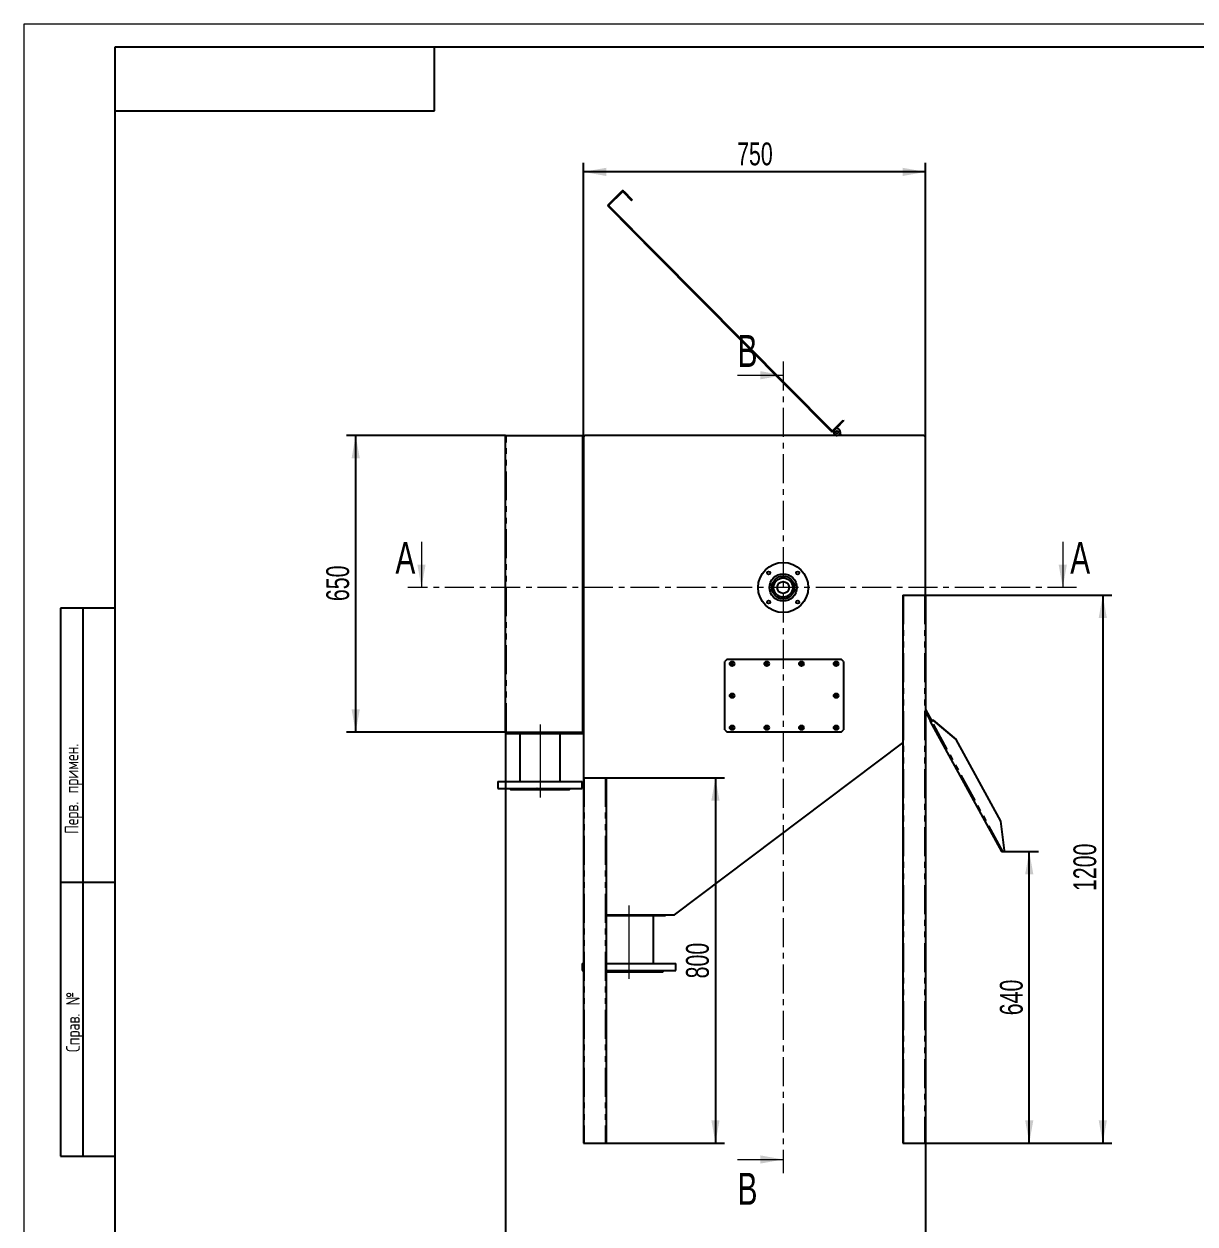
# Model space of a CAD drawing. Header units: millimetres. Extents: x 0 to 594, y 0 to 420.
# Drawn here: x 0 to 256.7, y 157.1 to 420 of the extents above; entities that cross this region are included whole.
import ezdxf

# ---------------------------------------------------------------- set-up
doc = ezdxf.new("R2010")
doc.units = ezdxf.units.MM
for name, pattern in [('CENTER', [10.16, 6.35, -1.27, 1.27, -1.27]), ('CENTERX2', [20.32, 12.7, -2.54, 2.54, -2.54]), ('PHANTOM', [12.7, 6.35, -1.27, 1.27, -1.27, 1.27, -1.27])]:
    doc.linetypes.add(name, pattern=pattern)
doc.styles.add('SLDTEXTSTYLE0', font='TXT', dxfattribs={"width": 0.7, "bigfont": 'bigfont'})
doc.styles.add('SLDTEXTSTYLE2', font='TXT', dxfattribs={"width": 0.7})
doc.dimstyles.new('SLDDIMSTYLE0', dxfattribs={"dimtxt": 5, "dimasz": 5, "dimexe": 0, "dimexo": 0.0625, "dimgap": 1.25, "dimtad": 2, "dimlfac": 10, "dimrnd": 1e-09, "dimzin": 12, "dimdsep": 46, "dimtxsty": 'SLDTEXTSTYLE2', "dimsah": 1, "dimcen": 0.09, "dimadec": 0, "dimazin": 3, "dimtfac": 1, "dimtofl": 0, "dimtmove": 0, "dimatfit": 3, "dimfxl": 0, "dimfrac": 2, "dimtolj": 1, "dimtzin": 12, "dimarcsym": 0})

# ---------------------------------------------------------------- blocks, each defined once
blk = doc.blocks.new('_D')
at = {"color": 7, "linetype": 'Continuous', "lineweight": 25}
for p, q in [((122.82, 254.85), (153.57, 254.85)), ((151.57, 254.85), (151.57, 174.85)), ((122.82, 174.85), (153.57, 174.85))]:
    blk.add_line(p, q, dxfattribs=at)
for points in [[(151.57, 254.85), (150.67, 249.85), (152.47, 249.85)], [(151.57, 174.85), (152.47, 179.85), (150.67, 179.85)]]:
    blk.add_solid(points, dxfattribs=at)
at = {"color": 7, "linetype": 'Continuous', "lineweight": 25, "insert": (145.12, 210.91), "char_height": 5, "attachment_point": 1, "rotation": 90, "style": 'SLDTEXTSTYLE2'}
blk.add_mtext('800', dxfattribs=at)
blk = doc.blocks.new('_D_1')
at = {"color": 7, "linetype": 'Continuous', "lineweight": 25}
for p, q in [((197.62, 294.85), (238.48, 294.85)), ((236.48, 294.85), (236.48, 174.85)), ((197.62, 174.85), (238.48, 174.85))]:
    blk.add_line(p, q, dxfattribs=at)
for points in [[(236.48, 294.85), (235.58, 289.85), (237.38, 289.85)], [(236.48, 174.85), (237.38, 179.85), (235.58, 179.85)]]:
    blk.add_solid(points, dxfattribs=at)
at = {"color": 7, "linetype": 'Continuous', "lineweight": 25, "insert": (230.04, 230.04), "char_height": 5, "attachment_point": 1, "rotation": 90, "style": 'SLDTEXTSTYLE2'}
blk.add_mtext('1200', dxfattribs=at)
blk = doc.blocks.new('_D_2')
at = {"color": 7, "linetype": 'Continuous', "lineweight": 25}
for p, q in [((122.62, 329.45), (122.62, 389.6)), ((197.62, 329.45), (197.62, 389.6)), ((197.62, 387.6), (122.62, 387.6))]:
    blk.add_line(p, q, dxfattribs=at)
for points in [[(122.62, 387.6), (127.62, 386.7), (127.62, 388.5)], [(197.62, 387.6), (192.62, 388.5), (192.62, 386.7)]]:
    blk.add_solid(points, dxfattribs=at)
at = {"color": 7, "linetype": 'Continuous', "lineweight": 25, "insert": (156.32, 394.04), "char_height": 5, "attachment_point": 1, "style": 'SLDTEXTSTYLE2'}
blk.add_mtext('750', dxfattribs=at)
blk = doc.blocks.new('_D_3')
at = {"color": 7, "linetype": 'Continuous', "lineweight": 25}
for p, q in [((197.62, 266.29), (197.62, 146.09)), ((105.52, 264.85), (105.52, 146.09)), ((197.62, 148.09), (105.52, 148.09))]:
    blk.add_line(p, q, dxfattribs=at)
for points in [[(105.52, 148.09), (110.52, 147.19), (110.52, 148.99)], [(197.62, 148.09), (192.62, 148.99), (192.62, 147.19)]]:
    blk.add_solid(points, dxfattribs=at)
at = {"color": 7, "linetype": 'Continuous', "lineweight": 25, "insert": (144.57, 154.54), "char_height": 5, "attachment_point": 1, "style": 'SLDTEXTSTYLE2'}
blk.add_mtext('920,94', dxfattribs=at)
blk = doc.blocks.new('_D_4')
at = {"color": 7, "linetype": 'Continuous', "lineweight": 25}
for p, q in [((214.32, 238.69), (222.36, 238.69)), ((220.36, 174.85), (220.36, 238.69)), ((197.62, 174.85), (222.36, 174.85))]:
    blk.add_line(p, q, dxfattribs=at)
for points in [[(220.36, 238.69), (219.46, 233.69), (221.26, 233.69)], [(220.36, 174.85), (221.26, 179.85), (219.46, 179.85)]]:
    blk.add_solid(points, dxfattribs=at)
at = {"color": 7, "linetype": 'Continuous', "lineweight": 25, "insert": (213.92, 202.83), "char_height": 5, "attachment_point": 1, "rotation": 90, "style": 'SLDTEXTSTYLE2'}
blk.add_mtext('640', dxfattribs=at)
blk = doc.blocks.new('_D_5')
at = {"color": 7, "linetype": 'Continuous', "lineweight": 25}
for p, q in [((105.52, 329.85), (70.71, 329.85)), ((72.71, 264.85), (72.71, 329.85)), ((105.52, 264.85), (70.71, 264.85))]:
    blk.add_line(p, q, dxfattribs=at)
for points in [[(72.71, 329.85), (71.81, 324.85), (73.61, 324.85)], [(72.71, 264.85), (73.61, 269.85), (71.81, 269.85)]]:
    blk.add_solid(points, dxfattribs=at)
at = {"color": 7, "linetype": 'Continuous', "lineweight": 25, "insert": (66.26, 293.56), "char_height": 5, "attachment_point": 1, "rotation": 90, "style": 'SLDTEXTSTYLE2'}
blk.add_mtext('650', dxfattribs=at)

msp = doc.modelspace()

# ---------------------------------------------------------------- linework, layer by layer
at = {"color": 7, "linetype": 'Continuous', "lineweight": 18}
for p, q in [((594, 420), (0, 420)), ((0, 420), (0, 0)), ((156.4166, 343.0479), (166.4166, 343.0479)), ((87.1319, 306.5478), (87.1319, 296.5478)), ((227.7069, 306.5478), (227.7069, 296.5478)), ((156.4166, 171.241), (166.4166, 171.241))]:
    msp.add_line(p, q, dxfattribs=at)
at = {"color": 7, "linetype": 'Continuous', "lineweight": 25}
for p, q in [((20, 292), (20, 415)), ((20, 415), (589, 415)), ((90, 401), (90, 415)), ((20, 401), (90, 401)), ((128.0969, 380.4326), (131.0628, 383.3761)), ((128.2378, 380.2907), (131.2037, 383.2342)), ((131.2037, 383.2342), (131.0628, 383.3761)), ((131.3168, 383.2337), (131.4588, 383.3746)), ((131.3168, 383.2337), (133.1896, 381.3467)), ((131.4588, 383.3746), (133.3316, 381.4876)), ((133.1896, 381.3467), (133.3316, 381.4876)), ((128.2373, 380.1776), (128.0954, 380.0367)), ((138.5188, 369.5337), (128.0954, 380.0367)), ((128.2378, 380.2907), (128.0969, 380.4326)), ((138.6607, 369.6746), (128.2373, 380.1776)), ((138.6607, 369.6746), (138.5188, 369.5337)), ((176.9446, 330.8148), (138.5188, 369.5337)), ((177.0866, 330.9557), (138.6607, 369.6746)), ((177.2987, 330.9549), (178.115, 331.7649)), ((177.4396, 330.8129), (178.2558, 331.623)), ((177.9146, 331.2843), (177.5324, 330.905)), ((178.115, 331.7649), (179.5345, 333.1738)), ((178.2558, 331.623), (178.115, 331.7649)), ((179.6754, 333.0318), (178.2558, 331.623)), ((179.5345, 333.1738), (179.6754, 333.0318)), ((105.523, 264.8478), (105.523, 329.8478)), ((105.523, 329.8478), (105.7359, 329.8478)), ((105.7359, 329.8478), (122.523, 329.8478)), ((122.523, 264.8478), (122.523, 329.8478)), ((122.523, 329.8478), (122.6166, 329.8478)), ((122.6166, 329.8478), (122.8166, 329.8478)), ((122.6166, 329.8478), (122.6166, 329.4478)), ((122.6166, 329.4478), (122.6166, 254.8478)), ((122.8166, 329.8478), (122.8166, 329.7942)), ((197.2166, 329.8478), (123.0166, 329.8478)), ((177.7166, 329.8478), (177.7166, 329.9978)), ((177.7666, 329.9978), (177.7166, 329.9978)), ((179.2166, 329.9978), (178.6666, 329.9978)), ((179.2166, 329.8478), (179.2166, 329.9978)), ((197.6166, 294.8478), (197.6166, 329.4478)), ((192.6166, 294.8478), (192.6166, 174.8478)), ((192.6166, 294.8478), (192.8166, 294.8478)), ((192.8166, 294.8478), (197.4166, 294.8478)), ((197.4166, 294.8478), (197.6166, 294.8478)), ((197.6166, 294.8478), (197.6166, 174.8478)), ((20, 292), (8, 292)), ((8, 292), (8, 172)), ((13, 172), (13, 292)), ((20, 5), (20, 292)), ((154.1166, 280.8478), (153.6166, 280.3478)), ((153.6166, 265.3478), (153.6166, 280.3478)), ((154.1166, 280.8478), (179.1166, 280.8478)), ((179.6166, 280.3478), (179.1166, 280.8478)), ((179.6166, 280.3478), (179.6166, 265.3478)), ((197.6166, 269.8152), (198.9223, 267.4225)), ((197.6166, 269.6064), (198.8345, 267.3746)), ((197.625, 269.2778), (197.6166, 269.2908)), ((197.625, 269.2778), (198.7362, 267.2416)), ((197.7567, 269.3497), (198.8679, 267.3135)), ((198.8679, 267.3135), (198.7362, 267.2416)), ((198.7489, 267.2184), (198.7362, 267.2416)), ((214.3171, 238.6897), (198.7489, 267.2184)), ((198.9223, 267.4225), (198.8345, 267.3746)), ((198.8806, 267.2902), (198.8679, 267.3135)), ((199.3314, 267.4749), (199.038, 267.3148)), ((199.3572, 267.4276), (199.0638, 267.2675)), ((199.3572, 267.4276), (199.3314, 267.4749)), ((199.3314, 267.4749), (204.3142, 263.2827)), ((204.34, 263.2355), (199.3572, 267.4276)), ((105.523, 264.8478), (105.7359, 264.8478)), ((105.6166, 264.8478), (105.6166, 264.5478)), ((105.6166, 264.5478), (122.6166, 264.5478)), ((105.7359, 264.8478), (122.523, 264.8478)), ((108.6666, 264.5478), (108.6666, 254.0478)), ((117.5666, 254.0478), (117.5666, 264.5478)), ((122.523, 264.8478), (122.5698, 264.8478)), ((122.5698, 264.8478), (122.6166, 264.8478)), ((153.6166, 265.3478), (154.1166, 264.8478)), ((179.1166, 264.8478), (154.1166, 264.8478)), ((179.1166, 264.8478), (179.6166, 265.3478)), ((204.3142, 263.2827), (204.34, 263.2355)), ((214.096, 245.3577), (204.34, 263.2355)), ((142.6166, 224.8478), (192.6166, 262.5255)), ((103.8666, 254.0478), (103.8666, 252.5478)), ((103.8666, 254.0478), (106.271, 254.0478)), ((103.8666, 252.5478), (106.271, 252.5478)), ((106.271, 254.0478), (122.3666, 254.0478)), ((106.271, 252.5478), (122.3666, 252.5478)), ((106.417, 252.5478), (106.4453, 252.5197)), ((106.445, 252.5194), (106.7166, 252.2478)), ((119.5166, 252.2478), (119.7882, 252.5194)), ((122.3666, 252.5478), (122.3666, 254.0478)), ((122.6166, 254.8478), (122.6166, 174.8478)), ((122.6166, 254.8478), (122.8166, 254.8478)), ((122.8166, 254.8478), (127.4166, 254.8478)), ((127.4166, 254.8478), (127.6166, 254.8478)), ((127.6166, 254.8478), (127.6166, 174.8478)), ((119.5166, 252.2478), (106.7166, 252.2478)), ((214.9254, 238.899), (214.096, 245.3577)), ((214.3377, 238.6519), (214.3171, 238.6897)), ((214.3597, 238.6639), (214.3377, 238.6519)), ((214.3429, 238.6425), (214.3377, 238.6519)), ((214.3782, 238.6617), (214.3429, 238.6425)), ((214.632, 238.7389), (214.9254, 238.899)), ((8, 232), (20, 232)), ((127.6166, 224.8478), (142.6166, 224.8478)), ((140.6166, 224.6478), (127.6166, 224.6478)), ((138.0166, 214.1478), (138.0166, 224.6478)), ((140.6166, 224.6478), (140.6166, 224.8478)), ((122.3666, 214.1478), (122.3666, 212.6478)), ((122.3666, 214.1478), (122.6166, 214.1478)), ((127.6166, 214.1478), (142.8666, 214.1478)), ((142.8666, 212.6478), (142.8666, 214.1478)), ((122.3666, 212.6478), (122.6166, 212.6478)), ((127.6166, 212.6478), (142.8666, 212.6478)), ((127.6166, 212.3478), (140.0166, 212.3478)), ((140.0166, 212.3478), (140.3166, 212.6478)), ((122.6166, 174.8478), (122.8166, 174.8478)), ((122.8166, 174.8478), (127.4166, 174.8478)), ((127.4166, 174.8478), (127.6166, 174.8478)), ((192.6166, 174.8478), (192.8166, 174.8478)), ((192.8166, 174.8478), (197.4166, 174.8478)), ((197.4166, 174.8478), (197.6166, 174.8478)), ((8, 172), (20, 172))]:
    msp.add_line(p, q, dxfattribs=at)
at = {"color": 7, "linetype": 'CENTER', "lineweight": 18}
for p, q in [((166.4166, 346.0479), (166.4166, 168.241)), ((230.7069, 296.5478), (84.1319, 296.5478))]:
    msp.add_line(p, q, dxfattribs=at)
at = {"color": 8, "linetype": 'PHANTOM', "lineweight": 18}
for p, q in [((105.7359, 264.8478), (105.7359, 329.8478)), ((177.0866, 330.9557), (176.9446, 330.8148)), ((177.2987, 330.9549), (177.4396, 330.8129)), ((192.8166, 294.8478), (192.8166, 174.8478)), ((197.4166, 294.8478), (197.4166, 174.8478)), ((197.625, 269.2778), (197.7567, 269.3497)), ((198.8806, 267.2902), (198.7489, 267.2184)), ((199.038, 267.3148), (199.0638, 267.2675)), ((214.632, 238.7389), (199.0638, 267.2675)), ((122.8166, 254.8478), (122.8166, 174.8478)), ((127.4166, 254.8478), (127.4166, 174.8478))]:
    msp.add_line(p, q, dxfattribs=at)
at = {"color": 7, "linetype": 'CENTERX2', "lineweight": 18, "ltscale": 2}
for p, q in [((113.1166, 266.5478), (113.1166, 250.5478)), ((132.6166, 226.8478), (132.6166, 210.8478))]:
    msp.add_line(p, q, dxfattribs=at)
at = {"color": 7, "linetype": 'Continuous', "lineweight": 25, "flags": 128}
for points in [[(197.6166, 269.558), (197.6316, 269.5662), (197.637, 269.5691)], [(198.7489, 267.2184), (198.764, 267.2027), (198.7887, 267.1931), (198.8219, 267.1901), (198.8625, 267.1936), (198.9088, 267.2036), (198.9591, 267.2197), (199.0115, 267.2413), (199.0638, 267.2675)], [(198.8806, 267.2902), (198.8881, 267.2824), (198.9005, 267.2776), (198.9171, 267.2761), (198.9374, 267.2778), (198.9605, 267.2828), (198.9857, 267.2909), (199.0118, 267.3017), (199.038, 267.3148)], [(214.632, 238.7389), (214.5796, 238.7127), (214.5273, 238.6911), (214.477, 238.675), (214.4307, 238.665), (214.3901, 238.6614), (214.3569, 238.6645), (214.3322, 238.6741), (214.3171, 238.6897)]]:
    msp.add_lwpolyline(points, dxfattribs=at)
at = {"color": 7, "linetype": 'Continuous', "lineweight": 25}
for centre, radius in [((178.2166, 330.5978), 0.3), ((166.4166, 296.5478), 5.5), ((163.2346, 299.7298), 0.335), ((169.5986, 299.7298), 0.335), ((166.4166, 296.5478), 3), ((166.4166, 296.5478), 2.5), ((166.4166, 296.5478), 2.1), ((166.4166, 296.5478), 1.3), ((163.2346, 293.3658), 0.335), ((169.5986, 293.3658), 0.335), ((155.2166, 279.8478), 0.5), ((155.2166, 279.8478), 0.275), ((155.2166, 279.8478), 0.21), ((162.8166, 279.8478), 0.5), ((162.8166, 279.8478), 0.275), ((162.8166, 279.8478), 0.21), ((170.4166, 279.8478), 0.5), ((170.4166, 279.8478), 0.275), ((170.4166, 279.8478), 0.21), ((178.0166, 279.8478), 0.5), ((178.0166, 279.8478), 0.275), ((178.0166, 279.8478), 0.21), ((155.2166, 272.8478), 0.5), ((155.2166, 272.8478), 0.275), ((155.2166, 272.8478), 0.21), ((178.0166, 272.8478), 0.5), ((178.0166, 272.8478), 0.275), ((178.0166, 272.8478), 0.21), ((155.2166, 265.8478), 0.5), ((155.2166, 265.8478), 0.275), ((155.2166, 265.8478), 0.21), ((162.8166, 265.8478), 0.5), ((162.8166, 265.8478), 0.275), ((162.8166, 265.8478), 0.21), ((170.4166, 265.8478), 0.5), ((170.4166, 265.8478), 0.275), ((170.4166, 265.8478), 0.21), ((178.0166, 265.8478), 0.5), ((178.0166, 265.8478), 0.275), ((178.0166, 265.8478), 0.21)]:
    msp.add_circle(centre, radius, dxfattribs=at)
for centre, radius, start, end in [((178.2166, 330.5978), 0.75, 155.821767, 113.742827), ((123.0166, 329.4478), 0.4, 90, 180), ((177.193, 331.0613), 0.35, 224.782297, 314.782297), ((177.193, 331.0613), 0.15, 224.782297, 314.782297), ((197.2166, 329.4478), 0.4, 0, 90), ((197.5373, 269.2299), 0.25, 28.621498, 71.498251)]:
    msp.add_arc(centre, radius, start, end, dxfattribs=at)
for points, knots in [([(131.4588, 383.3746), (131.43, 383.3977), (131.3723, 383.4439), (131.2611, 383.4639), (131.1498, 383.4447), (131.0918, 383.399), (131.0628, 383.3761)], [0, 0, 0, 0, 0.24999331, 0.49999928, 0.75000462, 1, 1, 1, 1]), ([(131.3168, 383.2337), (131.3086, 383.2403), (131.2921, 383.2535), (131.2604, 383.2593), (131.2286, 383.2538), (131.212, 383.2407), (131.2037, 383.2342)], [0, 0, 0, 0, 0.2499953, 0.50000026, 0.74999645, 1, 1, 1, 1]), ([(128.0969, 380.4326), (128.0738, 380.4038), (128.0276, 380.3461), (128.0076, 380.235), (128.0268, 380.1237), (128.0725, 380.0657), (128.0954, 380.0367)], [0, 0, 0, 0, 0.25000773, 0.49999238, 0.74998596, 1, 1, 1, 1]), ([(128.2378, 380.2907), (128.2312, 380.2825), (128.218, 380.266), (128.2122, 380.2342), (128.2177, 380.2024), (128.2308, 380.1858), (128.2373, 380.1776)], [0, 0, 0, 0, 0.25001779, 0.50000392, 0.7499947, 1, 1, 1, 1]), ([(113.1863, 252.5478), (113.1275, 252.5202), (113.0201, 252.4697), (112.8384, 252.4427), (112.6691, 252.4533), (112.524, 252.492), (112.4425, 252.5313), (112.4081, 252.5478)], [0, 0, 0, 0, 0.25157886, 0.45912757, 0.65713825, 0.85519957, 1, 1, 1, 1]), ([(119.8162, 252.5478), (119.7888, 252.5202), (119.7387, 252.4697), (119.7063, 252.4427), (119.7076, 252.4533), (119.7348, 252.492), (119.7659, 252.5313), (119.779, 252.5478)], [0, 0, 0, 0, 0.2515805, 0.45913102, 0.65713999, 0.85520107, 1, 1, 1, 1]), ([(137.8417, 212.6478), (137.8678, 212.6187), (137.9202, 212.5604), (138.0625, 212.5389), (138.2268, 212.5716), (138.3378, 212.6234), (138.3902, 212.6478)], [0, 0, 0, 0, 0.26630626, 0.53412402, 0.7804792, 1, 1, 1, 1])]:
    msp.add_open_spline(points, degree=3, knots=knots, dxfattribs=at)
at = {"color": 7, "linetype": 'Continuous', "lineweight": 18}
for points in [[(166.4166, 343.0479), (161.4166, 343.9479), (161.4166, 342.1479)], [(87.1319, 296.5478), (88.0319, 301.5478), (86.2319, 301.5478)], [(227.7069, 296.5478), (228.6069, 301.5478), (226.8069, 301.5478)], [(166.4166, 171.241), (161.4166, 172.141), (161.4166, 170.341)]]:
    msp.add_solid(points, dxfattribs=at)

# ---------------------------------------------------------------- texts
at = {"color": 7, "linetype": 'Continuous', "char_height": 7, "attachment_point": 1, "style": 'SLDTEXTSTYLE2'}
for s, insert in [('B', (156.4166, 351.8649)), ('A', (81.4161, 306.5478)), ('A', (229.34, 306.5478)), ('B', (156.4166, 168.305))]:
    msp.add_mtext(s, dxfattribs=dict(at, insert=insert))
at = {"color": 7, "linetype": 'Continuous', "lineweight": 0, "char_height": 3, "attachment_point": 1, "rotation": 90, "style": 'SLDTEXTSTYLE0'}
for s, insert in [('\\M+18450\\M+18475\\M+18482\\M+18472. \\M+18481\\M+18482\\M+18479\\M+1847D\\M+18475\\M+1847E.', (8.9459, 242.5517)), ('\\M+18452\\M+18481\\M+18482\\M+18470\\M+18472. \\M+18782', (9.2391, 194.7964))]:
    msp.add_mtext(s, dxfattribs=dict(at, insert=insert))

# ---------------------------------------------------------------- dimensions: what is measured, and where the dimension line sits
at = {"color": 7, "linetype": 'Continuous', "lineweight": 25}
for base, p1, p2, picture, middle in [((122.6166, 387.5958), (197.6166, 329.4478), (122.6166, 329.4478), '_D_2', (160.1166, 387.5958)), ((105.523, 148.0933), (197.6166, 266.2933), (105.523, 264.8478), '_D_3', (151.5698, 148.0933))]:
    dim = msp.add_linear_dim(base=base, p1=p1, p2=p2, dimstyle='SLDDIMSTYLE0', dxfattribs=at)
    dim.commit()
    dim.dimension.update_dxf_attribs({"geometry": picture, "text_midpoint": middle, "dimtype": 160})
for base, p1, p2, picture, middle in [((72.707, 329.8478), (105.523, 264.8478), (105.523, 329.8478), '_D_5', (72.707, 297.3478)), ((236.4826, 174.8478), (197.6166, 294.8478), (197.6166, 174.8478), '_D_1', (236.4826, 234.8478)), ((151.5698, 174.8478), (122.8166, 254.8478), (122.8166, 174.8478), '_D', (151.5698, 214.8478))]:
    dim = msp.add_linear_dim(base=base, p1=p1, p2=p2, angle=90, dimstyle='SLDDIMSTYLE0', dxfattribs=at)
    dim.commit()
    dim.dimension.update_dxf_attribs({"geometry": picture, "text_midpoint": middle, "dimtype": 160})
dim = msp.add_linear_dim(base=(220.3618, 238.6897), p1=(197.6166, 174.8478), p2=(214.3171, 238.6897), angle=90, text='640', dimstyle='SLDDIMSTYLE0', dxfattribs=at)
dim.commit()
dim.dimension.update_dxf_attribs({"geometry": '_D_4', "text_midpoint": (220.3618, 206.7688), "dimtype": 160})

doc.saveas('drawing.dxf')
